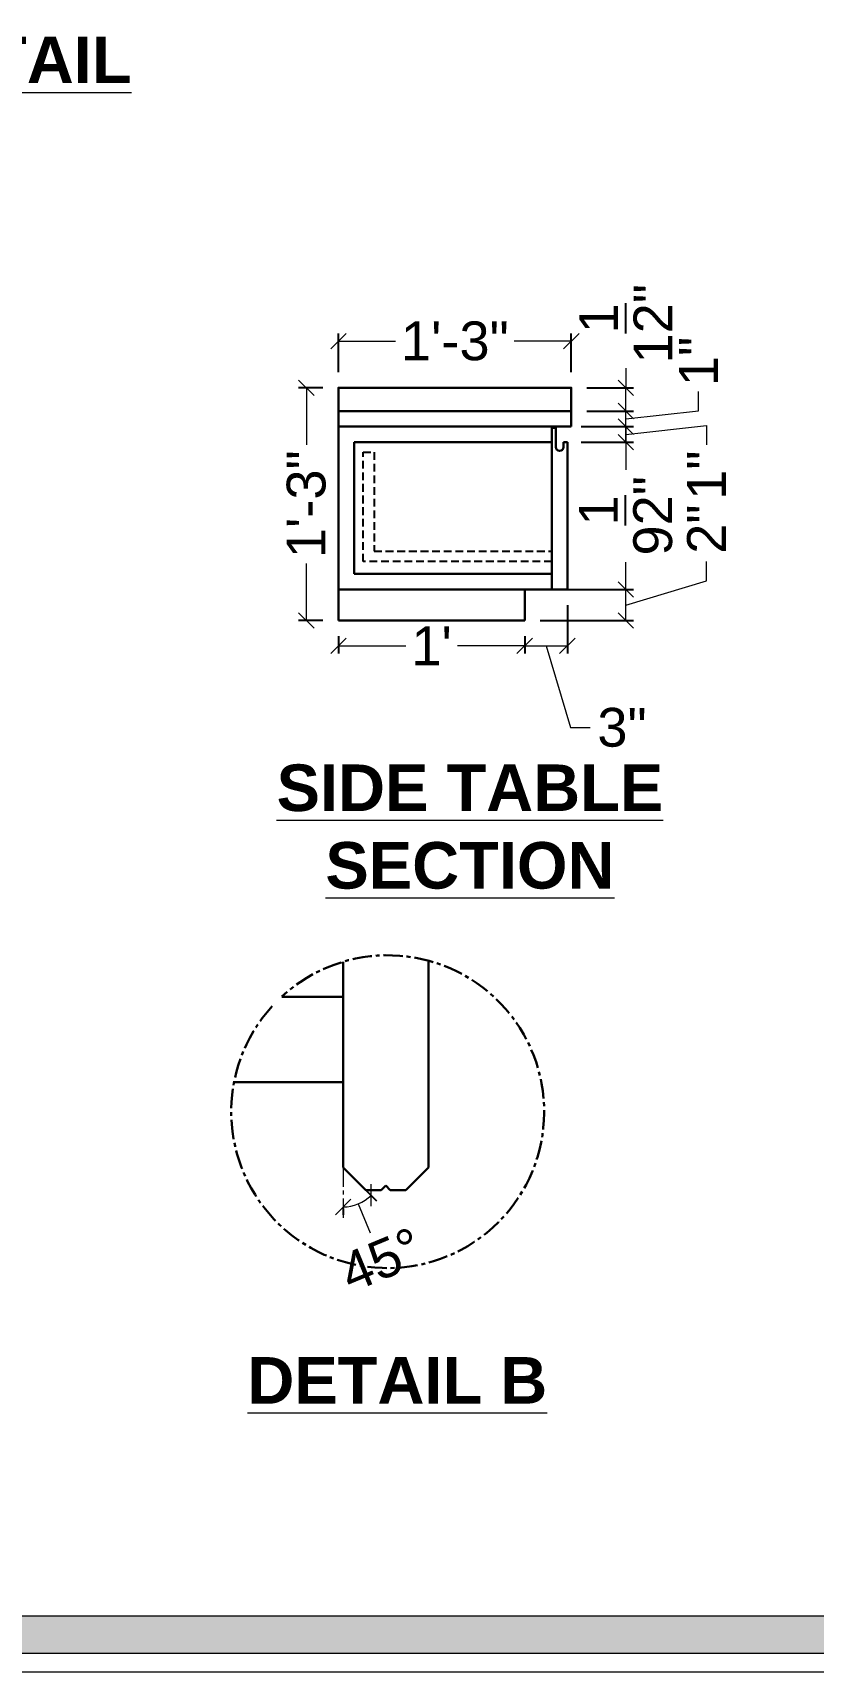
# Model space of a CAD drawing. Header units: millimetres. Extents: x 56222 to 3066687, y -650199 to -121287.
# Drawn here: x 132317.7 to 132368, y -184089.8 to -183984.1 of the extents above; entities that cross this region are included whole.
import ezdxf

# ---------------------------------------------------------------- set-up
doc = ezdxf.new("R2010")
doc.units = ezdxf.units.MM
doc.header["$MEASUREMENT"] = 0
doc.header["$PDMODE"] = 35
for name, pattern in [('CENTER', [2, 1.25, -0.25, 0.25, -0.25]), ('DASHED2', [0.375, 0.25, -0.125]), ('DASHEDX2', [1.5, 1, -0.5])]:
    doc.linetypes.add(name, pattern=pattern)
doc.layers.get('Defpoints').update_dxf_attribs({"color": 220})
for name, color, linetype, lineweight in [('DIM.', 250, 'Continuous', 13), ('dim05', 1, 'Continuous', 13), ('Dimension', 10, 'DASHEDX2', 20), ('FURNITURE', 32, 'Continuous', 9), ('wall', 7, 'Continuous', 30)]:
    doc.layers.add(name, color=color, linetype=linetype, lineweight=lineweight)
doc.styles.add('Arial', font='arial.ttf')
doc.styles.get("Standard").update_dxf_attribs({"font": 'arial.ttf', "height": 6})
doc.dimstyles.new('ISO-25', dxfattribs={"dimtxt": 2.5, "dimasz": 1, "dimexe": 0.5, "dimexo": 1, "dimtad": 0, "dimdec": 1, "dimlunit": 4, "dimtxsty": 'Standard', "dimblk": 'OBLIQUE', "dimcen": 2.5, "dimclrd": 1, "dimclre": 1, "dimclrt": 5, "dimadec": 0, "dimazin": 0, "dimtfac": 1, "dimtdec": 1, "dimtmove": 0, "dimatfit": 3, "dimfxl": 1, "dimlwd": -1, "dimarcsym": 0})

# ---------------------------------------------------------------- blocks, each defined once
blk = doc.blocks.new('_Oblique')
at = {"layer": 'wall', "color": 0, "lineweight": -2}
blk.add_line((-0.5, -0.5), (0.5, 0.5), dxfattribs=at)
blk = doc.blocks.new('*D540')
at = {"layer": 'Defpoints', "color": 0, "lineweight": 30, "transparency": 16777216}
for p in [(132337.37, -184021.96), (132349.37, -184021.96), (132349.37, -184023.59)]:
    blk.add_point(p, dxfattribs=at)
at = {"layer": 'dim05', "color": 1, "linetype": 'Continuous', "lineweight": -2, "transparency": 16777216}
for p, q in [((132337.37, -184022.96), (132337.37, -184024.09)), ((132349.37, -184022.96), (132349.37, -184024.09))]:
    blk.add_line(p, q, dxfattribs=at)
at = {"layer": 'dim05', "color": 1, "linetype": 'Continuous', "transparency": 16777216}
for p, q in [((132337.37, -184023.59), (132341.72, -184023.59)), ((132349.37, -184023.59), (132345.03, -184023.59))]:
    blk.add_line(p, q, dxfattribs=at)
at = {"layer": 'dim05', "color": 1, "transparency": 16777216, "rotation": 180}
blk.add_blockref('_Oblique', (132337.37, -184023.59), dxfattribs=at)
at = {"layer": 'dim05', "color": 1, "transparency": 16777216}
blk.add_blockref('_Oblique', (132349.37, -184023.59), dxfattribs=at)
at = {"layer": 'dim05', "color": 5, "lineweight": 25, "transparency": 16777216, "insert": (132343.37, -184023.59), "char_height": 2.5, "attachment_point": 5, "style": 'Arial'}
blk.add_mtext("1'", dxfattribs=at)
blk = doc.blocks.new('*D541')
at = {"layer": 'Defpoints', "color": 0, "lineweight": 30, "transparency": 16777216}
for p in [(132352.12, -184019.96), (132349.37, -184021.96), (132352.12, -184023.59)]:
    blk.add_point(p, dxfattribs=at)
at = {"layer": 'dim05', "color": 1, "linetype": 'Continuous', "lineweight": -2, "transparency": 16777216}
for p, q in [((132352.12, -184020.96), (132352.12, -184024.09)), ((132349.37, -184022.96), (132349.37, -184024.09))]:
    blk.add_line(p, q, dxfattribs=at)
at = {"layer": 'dim05', "color": 1, "linetype": 'Continuous', "transparency": 16777216}
for p, q in [((132349.37, -184023.59), (132352.12, -184023.59)), ((132350.75, -184023.59), (132352.33, -184028.86)), ((132352.33, -184028.86), (132353.58, -184028.86))]:
    blk.add_line(p, q, dxfattribs=at)
at = {"layer": 'dim05', "color": 1, "transparency": 16777216, "rotation": 180}
blk.add_blockref('_Oblique', (132349.37, -184023.59), dxfattribs=at)
at = {"layer": 'dim05', "color": 1, "transparency": 16777216}
blk.add_blockref('_Oblique', (132352.12, -184023.59), dxfattribs=at)
at = {"layer": 'dim05', "color": 5, "lineweight": 25, "transparency": 16777216, "insert": (132355.64, -184028.86), "char_height": 2.5, "attachment_point": 5, "style": 'Arial'}
blk.add_mtext('3"', dxfattribs=at)
blk = doc.blocks.new('*D542')
at = {"layer": 'Defpoints', "color": 0, "lineweight": 30, "transparency": 16777216}
for p in [(132349.37, -184019.96), (132355.88, -184019.96), (132349.37, -184021.96)]:
    blk.add_point(p, dxfattribs=at)
at = {"layer": 'dim05', "color": 1, "linetype": 'Continuous', "transparency": 16777216}
for p, q in [((132361.08, -184019.4), (132361.08, -184018.15)), ((132355.88, -184020.96), (132361.08, -184019.4)), ((132355.88, -184021.96), (132355.88, -184019.96))]:
    blk.add_line(p, q, dxfattribs=at)
at = {"layer": 'dim05', "color": 1, "linetype": 'Continuous', "lineweight": -2, "transparency": 16777216}
for p, q in [((132350.37, -184019.96), (132356.38, -184019.96)), ((132350.37, -184021.96), (132356.38, -184021.96))]:
    blk.add_line(p, q, dxfattribs=at)
at = {"layer": 'dim05', "color": 1, "transparency": 16777216}
for p, rotation in [((132355.88, -184019.96), 90), ((132355.88, -184021.96), 270)]:
    blk.add_blockref('_Oblique', p, dxfattribs=dict(at, rotation=rotation))
at = {"layer": 'dim05', "color": 5, "lineweight": 25, "transparency": 16777216, "insert": (132361.08, -184016.07), "char_height": 2.5, "attachment_point": 5, "rotation": 90, "style": 'Arial'}
blk.add_mtext('2"', dxfattribs=at)
blk = doc.blocks.new('*D543')
at = {"layer": 'Defpoints', "color": 0, "lineweight": 30, "transparency": 16777216}
for p in [(132352.12, -184010.46), (132355.88, -184010.46), (132352.12, -184019.96)]:
    blk.add_point(p, dxfattribs=at)
at = {"layer": 'dim05', "color": 1, "linetype": 'Continuous', "lineweight": -2, "transparency": 16777216}
for p, q in [((132353.12, -184010.46), (132356.38, -184010.46)), ((132353.12, -184019.96), (132356.38, -184019.96))]:
    blk.add_line(p, q, dxfattribs=at)
at = {"layer": 'dim05', "color": 1, "linetype": 'Continuous', "transparency": 16777216}
for p, q in [((132355.88, -184010.46), (132355.88, -184012.24)), ((132355.88, -184019.96), (132355.88, -184018.19))]:
    blk.add_line(p, q, dxfattribs=at)
at = {"layer": 'dim05', "color": 1, "transparency": 16777216}
for p, rotation in [((132355.88, -184010.46), 90), ((132355.88, -184019.96), 270)]:
    blk.add_blockref('_Oblique', p, dxfattribs=dict(at, rotation=rotation))
at = {"layer": 'dim05', "color": 5, "lineweight": 25, "transparency": 16777216, "insert": (132355.88, -184015.21), "char_height": 2.5, "attachment_point": 5, "rotation": 90, "style": 'Arial'}
blk.add_mtext('9{\\H1x;\\S1/2;}"', dxfattribs=at)
blk = doc.blocks.new('*D544')
at = {"layer": 'Defpoints', "color": 0, "lineweight": 30, "transparency": 16777216}
for p in [(132352.37, -184008.46), (132355.88, -184008.46), (132352.37, -184009.46)]:
    blk.add_point(p, dxfattribs=at)
at = {"layer": 'dim05', "color": 1, "linetype": 'Continuous', "transparency": 16777216}
for p, q in [((132360.57, -184008.45), (132360.57, -184007.2)), ((132355.88, -184008.46), (132355.88, -184007.46)), ((132355.88, -184008.96), (132360.57, -184008.45)), ((132355.88, -184009.46), (132355.88, -184008.46)), ((132355.88, -184009.46), (132355.88, -184008.46)), ((132355.88, -184009.46), (132355.88, -184010.46))]:
    blk.add_line(p, q, dxfattribs=at)
at = {"layer": 'dim05', "color": 1, "linetype": 'Continuous', "lineweight": -2, "transparency": 16777216}
for p, q in [((132353.37, -184008.46), (132356.38, -184008.46)), ((132353.37, -184009.46), (132356.38, -184009.46))]:
    blk.add_line(p, q, dxfattribs=at)
at = {"layer": 'dim05', "color": 1, "transparency": 16777216}
for p, rotation in [((132355.88, -184008.46), 270), ((132355.88, -184009.46), 90)]:
    blk.add_blockref('_Oblique', p, dxfattribs=dict(at, rotation=rotation))
at = {"layer": 'dim05', "color": 5, "lineweight": 25, "transparency": 16777216, "insert": (132360.57, -184005.26), "char_height": 2.5, "attachment_point": 5, "rotation": 90, "style": 'Arial'}
blk.add_mtext('1"', dxfattribs=at)
blk = doc.blocks.new('*D545')
at = {"layer": 'Defpoints', "color": 0, "lineweight": 30, "transparency": 16777216}
for p in [(132352.37, -184006.96), (132355.88, -184006.96), (132352.37, -184008.46)]:
    blk.add_point(p, dxfattribs=at)
at = {"layer": 'dim05', "color": 1, "linetype": 'Continuous', "transparency": 16777216}
for p in [(132355.88, -184005.69), (132355.88, -184008.46)]:
    blk.add_line(p, (132355.88, -184006.96), dxfattribs=at)
at = {"layer": 'dim05', "color": 1, "linetype": 'Continuous', "lineweight": -2, "transparency": 16777216}
for p, q in [((132353.37, -184006.96), (132356.38, -184006.96)), ((132353.37, -184008.46), (132356.38, -184008.46))]:
    blk.add_line(p, q, dxfattribs=at)
at = {"layer": 'dim05', "color": 1, "transparency": 16777216}
for p, rotation in [((132355.88, -184006.96), 90), ((132355.88, -184008.46), 270)]:
    blk.add_blockref('_Oblique', p, dxfattribs=dict(at, rotation=rotation))
at = {"layer": 'dim05', "color": 5, "lineweight": 25, "transparency": 16777216, "insert": (132355.88, -184002.83), "char_height": 2.5, "attachment_point": 5, "rotation": 90, "style": 'Arial'}
blk.add_mtext('1{\\H1x;\\S1/2;}"', dxfattribs=at)
blk = doc.blocks.new('*D546')
at = {"layer": 'Defpoints', "color": 0, "lineweight": 30, "transparency": 16777216}
for p in [(132352.37, -184003.95), (132337.37, -184006.96), (132352.37, -184006.96)]:
    blk.add_point(p, dxfattribs=at)
at = {"layer": 'dim05', "color": 1, "linetype": 'Continuous', "lineweight": -2, "transparency": 16777216}
for p, q in [((132337.37, -184005.96), (132337.37, -184003.45)), ((132352.37, -184005.96), (132352.37, -184003.45))]:
    blk.add_line(p, q, dxfattribs=at)
at = {"layer": 'dim05', "color": 1, "linetype": 'Continuous', "transparency": 16777216}
for p, q in [((132337.37, -184003.95), (132341.04, -184003.95)), ((132352.37, -184003.95), (132348.7, -184003.95))]:
    blk.add_line(p, q, dxfattribs=at)
at = {"layer": 'dim05', "color": 1, "transparency": 16777216, "rotation": 180}
blk.add_blockref('_Oblique', (132337.37, -184003.95), dxfattribs=at)
at = {"layer": 'dim05', "color": 1, "transparency": 16777216}
blk.add_blockref('_Oblique', (132352.37, -184003.95), dxfattribs=at)
at = {"layer": 'dim05', "color": 5, "lineweight": 25, "transparency": 16777216, "insert": (132344.87, -184003.95), "char_height": 2.5, "attachment_point": 5, "style": 'Arial'}
blk.add_mtext('1\'-3"', dxfattribs=at)
blk = doc.blocks.new('*D547')
at = {"layer": 'Defpoints', "color": 0, "lineweight": 30, "transparency": 16777216}
for p in [(132337.37, -184006.96), (132335.3, -184021.96), (132337.37, -184021.96)]:
    blk.add_point(p, dxfattribs=at)
at = {"layer": 'dim05', "color": 1, "linetype": 'Continuous', "lineweight": -2, "transparency": 16777216}
for p, q in [((132336.37, -184006.96), (132334.8, -184006.96)), ((132336.37, -184021.96), (132334.8, -184021.96))]:
    blk.add_line(p, q, dxfattribs=at)
at = {"layer": 'dim05', "color": 1, "linetype": 'Continuous', "transparency": 16777216}
for p, q in [((132335.3, -184006.96), (132335.3, -184010.63)), ((132335.3, -184021.96), (132335.3, -184018.29))]:
    blk.add_line(p, q, dxfattribs=at)
at = {"layer": 'dim05', "color": 1, "transparency": 16777216}
for p, rotation in [((132335.3, -184006.96), 90), ((132335.3, -184021.96), 270)]:
    blk.add_blockref('_Oblique', p, dxfattribs=dict(at, rotation=rotation))
at = {"layer": 'dim05', "color": 5, "lineweight": 25, "transparency": 16777216, "insert": (132335.3, -184014.46), "char_height": 2.5, "attachment_point": 5, "rotation": 90, "style": 'Arial'}
blk.add_mtext('1\'-3"', dxfattribs=at)
blk = doc.blocks.new('*D554')
at = {"layer": 'Defpoints', "color": 0, "lineweight": 30, "transparency": 16777216}
for p in [(132352, -184009.46), (132355.88, -184009.46), (132352, -184010.46)]:
    blk.add_point(p, dxfattribs=at)
at = {"layer": 'dim05', "color": 1, "linetype": 'Continuous', "transparency": 16777216}
for p, q in [((132355.88, -184009.46), (132355.88, -184008.46)), ((132355.88, -184009.96), (132361.08, -184009.39)), ((132355.88, -184010.46), (132355.88, -184009.46)), ((132355.88, -184010.46), (132355.88, -184009.46)), ((132361.08, -184009.39), (132361.08, -184010.64)), ((132355.88, -184010.46), (132355.88, -184011.46))]:
    blk.add_line(p, q, dxfattribs=at)
at = {"layer": 'dim05', "color": 1, "linetype": 'Continuous', "lineweight": -2, "transparency": 16777216}
for p, q in [((132353, -184009.46), (132356.38, -184009.46)), ((132353, -184010.46), (132356.38, -184010.46))]:
    blk.add_line(p, q, dxfattribs=at)
at = {"layer": 'dim05', "color": 1, "transparency": 16777216}
for p, rotation in [((132355.88, -184009.46), 270), ((132355.88, -184010.46), 90)]:
    blk.add_blockref('_Oblique', p, dxfattribs=dict(at, rotation=rotation))
at = {"layer": 'dim05', "color": 5, "lineweight": 25, "transparency": 16777216, "insert": (132361.08, -184012.59), "char_height": 2.5, "attachment_point": 5, "rotation": 90, "style": 'Arial'}
blk.add_mtext('1"', dxfattribs=at)
blk = doc.blocks.new('*D574')
at = {"layer": 'Defpoints', "color": 0, "lineweight": 30, "transparency": 16777216}
for p in [(132337.67, -184057.21), (132337.67, -184057.21), (132338.4, -184057.94), (132337.67, -184058.86), (132338.33, -184059.68)]:
    blk.add_point(p, dxfattribs=at)
at = {"layer": 'dim05', "color": 1, "linetype": 'Continuous', "lineweight": -2, "transparency": 16777216}
for p, q in [((132339.11, -184058.65), (132339.83, -184059.37)), ((132337.67, -184059.86), (132337.67, -184060.26))]:
    blk.add_line(p, q, dxfattribs=at)
at = {"layer": 'dim05', "color": 1, "linetype": 'Continuous', "transparency": 16777216}
blk.add_line((132338.64, -184059.57), (132339.41, -184061.42), dxfattribs=at)
blk.add_arc((132337.67, -184057.21), 2.55, 270, 315, dxfattribs=at)
at = {"layer": 'dim05', "color": 1, "transparency": 16777216}
for p, rotation in [((132339.47, -184059.01), 44.99999999704588), ((132337.67, -184059.76), 179.9999999998986)]:
    blk.add_blockref('_Oblique', p, dxfattribs=dict(at, rotation=rotation))
at = {"layer": 'dim05', "color": 5, "lineweight": 25, "transparency": 16777216, "insert": (132340.13, -184063.17), "char_height": 2.5, "attachment_point": 5, "rotation": 22.5, "style": 'Arial'}
blk.add_mtext('45°', dxfattribs=at)

msp = doc.modelspace()

# ---------------------------------------------------------------- hatches: boundary and pattern name
at = {"layer": 'Dimension', "linetype": 'Continuous', "true_color": 0xd39e00}
h = msp.add_hatch(color=42, dxfattribs=at)
h.paths.add_polyline_path([(132076.96, -183846.82), (132076.96, -184088.55), (132420.37, -184088.55), (132420.37, -183846.82)])
h.paths.add_polyline_path([(132079.37, -183849.23), (132417.96, -183849.23), (132417.96, -184086.14), (132079.37, -184086.14)], flags=16)

# ---------------------------------------------------------------- linework, layer by layer
at = {"layer": 'Dimension', "color": 42, "linetype": 'Continuous', "true_color": 0xd39e00}
for points in [[(132075.75, -183845.62), (132421.58, -183845.62), (132421.58, -184089.75), (132075.75, -184089.75)], [(132076.96, -183846.82), (132420.37, -183846.82), (132420.37, -184088.55), (132076.96, -184088.55)], [(132079.37, -183849.23), (132417.96, -183849.23), (132417.96, -184086.14), (132079.37, -184086.14)]]:
    msp.add_lwpolyline(points, close=True, dxfattribs=at)
at = {"layer": 'FURNITURE', "lineweight": 30}
for p, q in [((132337.37, -184008.46), (132352.37, -184008.46)), ((132337.37, -184009.46), (132352.37, -184009.46)), ((132337.37, -184021.96), (132337.37, -184009.46)), ((132351.12, -184009.46), (132351.12, -184019.96)), ((132338.37, -184010.46), (132351.12, -184010.46)), ((132338.37, -184018.96), (132338.37, -184010.46)), ((132352.12, -184010.46), (132352.12, -184019.96)), ((132351.12, -184018.96), (132338.37, -184018.96)), ((132352.12, -184019.96), (132337.37, -184019.96)), ((132349.37, -184019.96), (132349.37, -184021.96)), ((132349.37, -184021.96), (132337.37, -184021.96)), ((132343.17, -184043.89), (132343.17, -184057.21)), ((132337.67, -184046.21), (132333.71, -184046.21)), ((132337.67, -184051.71), (132330.64, -184051.71)), ((132339.14, -184058.68), (132337.67, -184057.21)), ((132341.7, -184058.68), (132343.17, -184057.21)), ((132340.12, -184058.68), (132339.14, -184058.68)), ((132340.12, -184058.68), (132340.42, -184058.38)), ((132340.71, -184058.68), (132340.42, -184058.38)), ((132341.7, -184058.68), (132340.71, -184058.68))]:
    msp.add_line(p, q, dxfattribs=at)
at = {"layer": 'FURNITURE', "lineweight": 30, "ltscale": 0.5}
for p, q in [((132351.37, -184009.54), (132351.12, -184009.54)), ((132351.37, -184010.78), (132351.37, -184009.54)), ((132351.87, -184010.46), (132352.12, -184010.46)), ((132351.87, -184010.46), (132351.87, -184010.78))]:
    msp.add_line(p, q, dxfattribs=at)
at = {"layer": 'FURNITURE', "color": 251, "linetype": 'CENTER', "lineweight": 0, "true_color": 0x636466}
msp.add_line((132337.67, -184057.21), (132337.67, -184060.51), dxfattribs=at)
at = {"layer": 'FURNITURE', "lineweight": 30}
msp.add_lwpolyline([(132352.37, -184009.46), (132337.37, -184009.46), (132337.37, -184006.96), (132352.37, -184006.96)], close=True, dxfattribs=at)
at = {"layer": 'FURNITURE', "linetype": 'DASHED2', "lineweight": 25, "ltscale": 2}
msp.add_lwpolyline([(132351.12, -184018.16), (132338.95, -184018.16), (132338.95, -184011.11), (132339.66, -184011.11), (132339.66, -184017.48), (132351.12, -184017.48)], dxfattribs=at)
at = {"layer": 'FURNITURE', "lineweight": 30}
msp.add_lwpolyline([(132337.67, -184043.96), (132337.67, -184057.21)], dxfattribs=at)
at = {"layer": 'FURNITURE', "lineweight": 30, "ltscale": 0.5}
msp.add_arc((132351.62, -184010.78), 0.25, 180, 0, dxfattribs=at)
at = {"layer": 'FURNITURE', "color": 242, "linetype": 'CENTER', "lineweight": 30, "true_color": 0xcd2027}
msp.add_arc((132340.54, -184053.62), 10.08, 137.5212, 132.6314, dxfattribs=at)

# ---------------------------------------------------------------- texts
at = {"layer": 'DIM.', "color": 1, "char_height": 3, "attachment_point": 1}
for s, insert in [('{\\fArial|b1|i0|c0|p34;\\LBED BACK PANEL DETAIL}', (132270.26, -183984.32)), ('\\pxqc;{\\fArial|b1|i0|c0|p34;\\LSIDE TABLE \\PSECTION}', (132290.06, -184031.24)), ('{\\fArial|b1|i0|c0|p34;\\LDETAIL B}', (132331.5, -184069.44))]:
    msp.add_mtext_dynamic_manual_height_columns(s, width=111.5588, gutter_width=1, heights=[0], dxfattribs=dict(at, insert=insert))

# ---------------------------------------------------------------- dimensions: what is measured, and where the dimension line sits
at = {"layer": 'dim05', "color": 27, "lineweight": 25, "true_color": 0x7d5120}
for base, p1, p2, picture, middle in [((132355.88, -184006.96), (132352.37, -184008.46), (132352.37, -184006.96), '*D545', (132358.64, -184002.83)), ((132355.88, -184008.46), (132352.37, -184009.46), (132352.37, -184008.46), '*D544', (132360.57, -184006.57)), ((132355.88, -184009.46), (132352, -184010.46), (132352, -184009.46), '*D554', (132361.08, -184011.27))]:
    dim = msp.add_linear_dim(base=base, p1=p1, p2=p2, angle=90, dimstyle='ISO-25', override={"dimtxsty": 'Arial', "dimtmove": 1}, dxfattribs=at)
    dim.commit()
    dim.dimension.update_dxf_attribs({"geometry": picture, "text_midpoint": middle, "dimtype": 160})
for base, p1, p2, picture, middle in [((132352.37, -184003.95), (132337.37, -184006.96), (132352.37, -184006.96), '*D546', (132344.87, -184003.95)), ((132352.12316957, -184023.59113751), (132349.37316957, -184021.9631017), (132352.12316957, -184019.9631017), '*D541', (132354.20397619, -184028.8604929)), ((132349.37, -184023.59), (132337.37, -184021.96), (132349.37, -184021.96), '*D540', (132343.37, -184023.59))]:
    dim = msp.add_linear_dim(base=base, p1=p1, p2=p2, dimstyle='ISO-25', override={"dimtxsty": 'Arial', "dimtmove": 1}, dxfattribs=at)
    dim.commit()
    dim.dimension.update_dxf_attribs({"geometry": picture, "text_midpoint": middle})
for base, p1, p2, picture, middle in [((132335.3, -184021.96), (132337.37, -184006.96), (132337.37, -184021.96), '*D547', (132335.3, -184014.46)), ((132355.88, -184010.46), (132352.12, -184019.96), (132352.12, -184010.46), '*D543', (132355.88, -184015.21)), ((132355.88, -184019.96), (132349.37, -184021.96), (132349.37, -184019.96), '*D542', (132361.08, -184017.53))]:
    dim = msp.add_linear_dim(base=base, p1=p1, p2=p2, angle=90, dimstyle='ISO-25', override={"dimtxsty": 'Arial', "dimtmove": 1}, dxfattribs=at)
    dim.commit()
    dim.dimension.update_dxf_attribs({"geometry": picture, "text_midpoint": middle})
dim = msp.add_angular_dim_2l(base=(132338.33, -184059.68), line1=((132338.4, -184057.94), (132337.67, -184057.21)), line2=((132337.67, -184057.21), (132337.67, -184058.86)), dimstyle='ISO-25', override={"dimtxsty": 'Arial', "dimtmove": 1}, dxfattribs=at)
dim.commit()
dim.dimension.update_dxf_attribs({"geometry": '*D574', "text_midpoint": (132340.13, -184063.17)})

doc.saveas('drawing.dxf')
